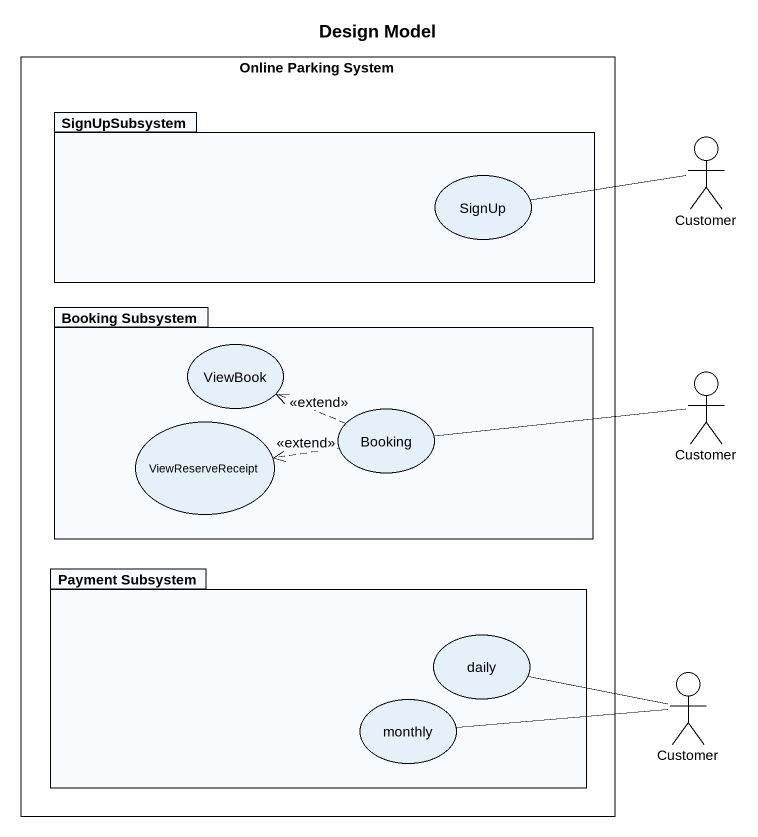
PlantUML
@startuml
title Design Model
rectangle "Online Parking System" as Online_Parking_System {
  package SignUpSubsystem {
    usecase SignUp
  }
  package "Booking Subsystem" as Booking_Subsystem {
    usecase ViewBook
    usecase ViewReserveReceipt
    usecase Booking
  }
  package "Payment Subsystem" as Payment_Subsystem {
    usecase daily
    usecase monthly
  }
}
actor Customer
actor "Customer" as Customer_2
actor "Customer" as Customer_3
Customer -left- SignUp
Customer_2 -left- Booking
Booking .left.> ViewBook : <<extend>>
Booking .left.> ViewReserveReceipt : <<extend>>
daily -right- Customer_3
monthly -right- Customer_3
@enduml
